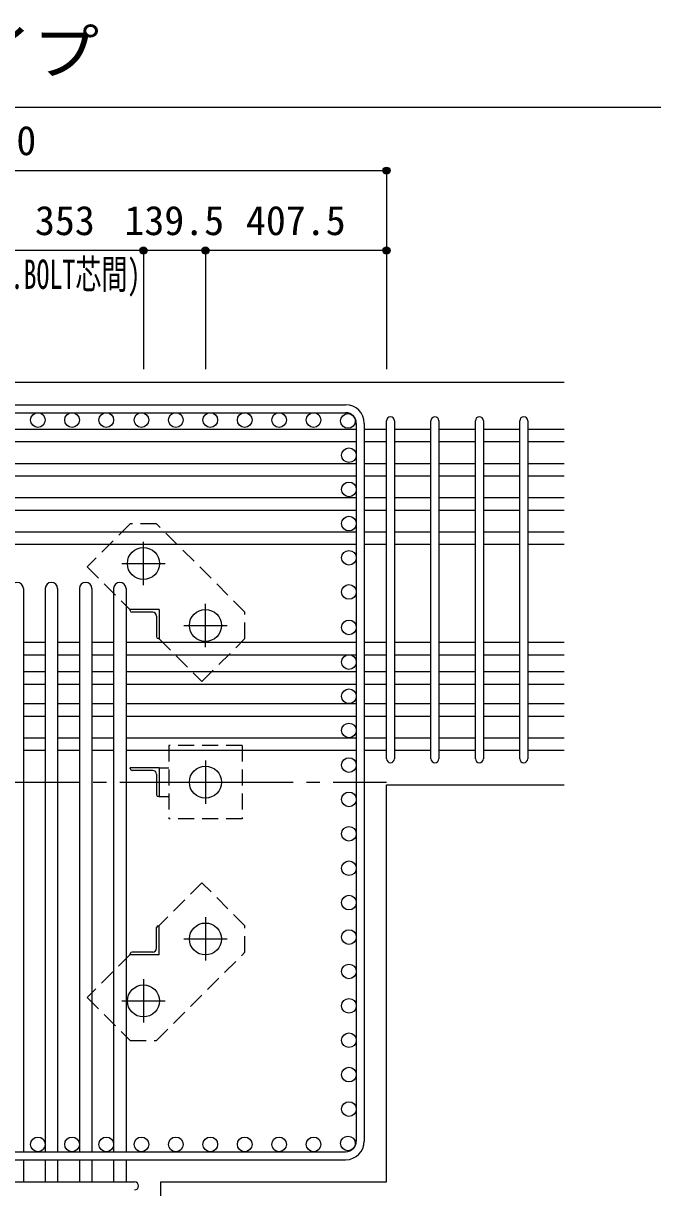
# Model space of a CAD drawing. Units: millimetres at full size, sheet at 1:30. Extents: x -5973 to 5954, y -4195 to 4201.
# Drawn here: x 635 to 2051, y -2655 to -33 of the extents above; entities that cross this region are included whole.
import ezdxf
from ezdxf.enums import TextEntityAlignment as Align

# ---------------------------------------------------------------- set-up
doc = ezdxf.new("R2010")
doc.units = ezdxf.units.MM
doc.header["$LTSCALE"] = 30
doc.header["$PDMODE"] = 32
doc.header["$PDSIZE"] = 15
doc.linetypes.add('CHAIN1', pattern=[8, 5, -1, 1, -1])
doc.linetypes.add('DASHED1', pattern=[1.8, 1.2, -0.6])
for name, color, linetype in [('0-1_躯体線', 2, 'Continuous'), ('0-2_アンカーボルト', 4, 'CHAIN1'), ('0-3_立上り筋', 3, 'Continuous'), ('0-4_フープ筋', 7, 'Continuous'), ('0-5_基礎梁筋', 7, 'Continuous'), ('0-6_スタラップ筋', 7, 'Continuous'), ('0-7_文字', 4, 'Continuous'), ('0-9_プレート', 4, 'DASHED1'), ('0-A_アングル', 4, 'Continuous'), ('0-D_寸法', 4, 'Continuous'), ('6-7_文字', 7, 'Continuous'), ('F-0_枠', 6, 'Continuous')]:
    doc.layers.add(name, color=color, linetype=linetype)
doc.styles.add('ＭＳ ゴシック', font='')
doc.styles.get('ＭＳ ゴシック').set_extended_font_data('MS Gothic')

msp = doc.modelspace()

# ---------------------------------------------------------------- linework, layer by layer
at = {"layer": '0-1_躯体線'}
for p, q in [((1852.44, -842.16), (-347.56, -842.16)), ((1452.44, -1748.16), (1852.44, -1748.16)), ((1452.44, -2642.16), (1452.44, -1748.16))]:
    msp.add_line(p, q, dxfattribs=at)
msp.add_lwpolyline([(944.44, -3042.16), (944.44, -2642.16), (1452.44, -2642.16)], dxfattribs=at)
at = {"layer": '0-2_アンカーボルト'}
for p, q in [((905.44, -1298.36), (905.44, -1200.86)), ((856.64, -1249.66), (954.14, -1249.66)), ((1044.94, -1437.86), (1044.94, -1340.36)), ((996.14, -1389.16), (1093.64, -1389.16)), ((1044.94, -1693.36), (1044.94, -1790.86)), ((996.24, -1742.16), (1093.74, -1742.16)), ((1044.94, -2046.36), (1044.94, -2143.86)), ((996.24, -2095.16), (1093.74, -2095.16)), ((905.44, -2185.86), (905.44, -2283.36)), ((856.74, -2234.66), (954.24, -2234.66))]:
    msp.add_line(p, q, dxfattribs=at)
at = {"layer": '0-2_アンカーボルト', "color": 3, "linetype": 'Continuous'}
for centre in [(905.44, -1249.66), (1044.94, -1389.16), (1044.94, -1742.16), (1044.94, -2095.16), (905.44, -2234.66)]:
    msp.add_circle(centre, 36, dxfattribs=at)
at = {"layer": '0-3_立上り筋'}
for centre in [(667.94, -926.66), (744.94, -926.66), (821.94, -926.66), (901, -926.66), (978.45, -926.66), (1055.91, -926.66), (1133.37, -926.66), (1210.82, -926.66), (1288.28, -926.66), (1365.74, -928.86), (1367.94, -1005.86), (1367.94, -1082.86), (1367.94, -1159.86), (1367.94, -1236.86), (1367.94, -1313.86), (1367.94, -1393.6), (1367.94, -1471.66), (1367.94, -1548.66), (1367.94, -1625.66), (1367.94, -1703.43), (1367.94, -1780.89), (1367.94, -1858.35), (1367.94, -1935.81), (1367.94, -2013.26), (1367.94, -2090.72), (1367.94, -2168.18), (1367.94, -2245.64), (1367.94, -2323.09), (1367.94, -2400.55), (1367.94, -2478.01), (667.94, -2557.66), (744.94, -2557.66), (821.94, -2557.66), (901, -2557.66), (978.45, -2557.66), (1055.91, -2557.66), (1133.37, -2557.66), (1210.82, -2557.66), (1288.28, -2557.66), (1365.74, -2555.47)]:
    msp.add_circle(centre, 16.5, dxfattribs=at)
at = {"layer": '0-4_フープ筋'}
for p, q in [((-255.56, -892.16), (1360.44, -892.16)), ((-255.56, -910.16), (1360.44, -910.16)), ((1384.44, -934.16), (1384.44, -2550.16)), ((1402.44, -934.16), (1402.44, -2550.16)), ((-255.56, -2574.16), (1360.44, -2574.16)), ((-255.56, -2592.16), (1360.44, -2592.16))]:
    msp.add_line(p, q, dxfattribs=at)
for centre, radius, start, end in [((1360.44, -934.16), 42, 0, 90), ((1360.44, -934.16), 24, 0, 90), ((1360.44, -2550.16), 42, 270, 0), ((1360.44, -2550.16), 24, 270, 0)]:
    msp.add_arc(centre, radius, start, end, dxfattribs=at)
at = {"layer": '0-5_基礎梁筋'}
for p, q in [((116.44, -947.36), (1384.44, -947.36)), ((1402.44, -947.36), (1452.44, -947.36)), ((1470.44, -947.36), (1552.44, -947.36)), ((1570.44, -947.36), (1652.44, -947.36)), ((1670.44, -947.36), (1752.44, -947.36)), ((1770.44, -947.36), (1852.44, -947.36)), ((116.44, -975.36), (1384.44, -975.36)), ((1402.44, -975.36), (1452.44, -975.36)), ((1470.44, -975.36), (1552.44, -975.36)), ((1570.44, -975.36), (1652.44, -975.36)), ((1670.44, -975.36), (1752.44, -975.36)), ((1770.44, -975.36), (1852.44, -975.36)), ((116.44, -1024.36), (1384.44, -1024.36)), ((1402.44, -1024.36), (1452.44, -1024.36)), ((1470.44, -1024.36), (1552.44, -1024.36)), ((1570.44, -1024.36), (1652.44, -1024.36)), ((1670.44, -1024.36), (1752.44, -1024.36)), ((1770.44, -1024.36), (1852.44, -1024.36)), ((116.44, -1052.36), (1384.44, -1052.36)), ((1402.44, -1052.36), (1452.44, -1052.36)), ((1470.44, -1052.36), (1552.44, -1052.36)), ((1570.44, -1052.36), (1652.44, -1052.36)), ((1670.44, -1052.36), (1752.44, -1052.36)), ((1770.44, -1052.36), (1852.44, -1052.36)), ((116.44, -1101.36), (1384.44, -1101.36)), ((1402.44, -1101.36), (1452.44, -1101.36)), ((1470.44, -1101.36), (1552.44, -1101.36)), ((1570.44, -1101.36), (1652.44, -1101.36)), ((1670.44, -1101.36), (1752.44, -1101.36)), ((1770.44, -1101.36), (1852.44, -1101.36)), ((116.44, -1129.36), (1384.44, -1129.36)), ((1402.44, -1129.36), (1452.44, -1129.36)), ((1470.44, -1129.36), (1552.44, -1129.36)), ((1570.44, -1129.36), (1652.44, -1129.36)), ((1670.44, -1129.36), (1752.44, -1129.36)), ((1770.44, -1129.36), (1852.44, -1129.36)), ((116.44, -1178.36), (1384.44, -1178.36)), ((1402.44, -1178.36), (1452.44, -1178.36)), ((1470.44, -1178.36), (1552.44, -1178.36)), ((1570.44, -1178.36), (1652.44, -1178.36)), ((1670.44, -1178.36), (1752.44, -1178.36)), ((1770.44, -1178.36), (1852.44, -1178.36)), ((116.44, -1206.36), (1384.44, -1206.36)), ((1402.44, -1206.36), (1452.44, -1206.36)), ((1470.44, -1206.36), (1552.44, -1206.36)), ((1570.44, -1206.36), (1652.44, -1206.36)), ((1670.44, -1206.36), (1752.44, -1206.36)), ((1770.44, -1206.36), (1852.44, -1206.36)), ((635.44, -1306.16), (635.44, -2574.16)), ((684.44, -1306.16), (684.44, -2574.16)), ((712.44, -1306.16), (712.44, -2574.16)), ((761.44, -1306.16), (761.44, -2574.16)), ((789.44, -1306.16), (789.44, -2574.16)), ((838.44, -1306.16), (838.44, -2574.16)), ((866.44, -1306.16), (866.44, -2574.16)), ((635.44, -1427.16), (684.44, -1427.16)), ((712.44, -1427.16), (761.44, -1427.16)), ((789.44, -1427.16), (838.44, -1427.16)), ((866.44, -1427.16), (1384.44, -1427.16)), ((1402.44, -1427.16), (1452.44, -1427.16)), ((1470.44, -1427.16), (1552.44, -1427.16)), ((1570.44, -1427.16), (1652.44, -1427.16)), ((1670.44, -1427.16), (1752.44, -1427.16)), ((1770.44, -1427.16), (1852.44, -1427.16)), ((635.44, -1455.16), (684.44, -1455.16)), ((712.44, -1455.16), (761.44, -1455.16)), ((789.44, -1455.16), (838.44, -1455.16)), ((866.44, -1455.16), (1384.44, -1455.16)), ((1402.44, -1455.16), (1452.44, -1455.16)), ((1470.44, -1455.16), (1552.44, -1455.16)), ((1570.44, -1455.16), (1652.44, -1455.16)), ((1670.44, -1455.16), (1752.44, -1455.16)), ((1770.44, -1455.16), (1852.44, -1455.16)), ((635.44, -1493.16), (684.44, -1493.16)), ((712.44, -1493.16), (761.44, -1493.16)), ((789.44, -1493.16), (838.44, -1493.16)), ((866.44, -1493.16), (1384.44, -1493.16)), ((1402.44, -1493.16), (1452.44, -1493.16)), ((1470.44, -1493.16), (1552.44, -1493.16)), ((1570.44, -1493.16), (1652.44, -1493.16)), ((1670.44, -1493.16), (1752.44, -1493.16)), ((1770.44, -1493.16), (1852.44, -1493.16)), ((635.44, -1521.16), (684.44, -1521.16)), ((712.44, -1521.16), (761.44, -1521.16)), ((789.44, -1521.16), (838.44, -1521.16)), ((866.44, -1521.16), (1384.44, -1521.16)), ((1402.44, -1521.16), (1452.44, -1521.16)), ((1470.44, -1521.16), (1552.44, -1521.16)), ((1570.44, -1521.16), (1652.44, -1521.16)), ((1670.44, -1521.16), (1752.44, -1521.16)), ((1770.44, -1521.16), (1852.44, -1521.16)), ((635.44, -1565.16), (684.44, -1565.16)), ((712.44, -1565.16), (761.44, -1565.16)), ((789.44, -1565.16), (838.44, -1565.16)), ((866.44, -1565.16), (1384.44, -1565.16)), ((1402.44, -1565.16), (1452.44, -1565.16)), ((1470.44, -1565.16), (1552.44, -1565.16)), ((1570.44, -1565.16), (1652.44, -1565.16)), ((1670.44, -1565.16), (1752.44, -1565.16)), ((1770.44, -1565.16), (1852.44, -1565.16)), ((635.44, -1593.16), (684.44, -1593.16)), ((712.44, -1593.16), (761.44, -1593.16)), ((789.44, -1593.16), (838.44, -1593.16)), ((866.44, -1593.16), (1384.44, -1593.16)), ((1402.44, -1593.16), (1452.44, -1593.16)), ((1470.44, -1593.16), (1552.44, -1593.16)), ((1570.44, -1593.16), (1652.44, -1593.16)), ((1670.44, -1593.16), (1752.44, -1593.16)), ((1770.44, -1593.16), (1852.44, -1593.16)), ((635.44, -1642.16), (684.44, -1642.16)), ((712.44, -1642.16), (761.44, -1642.16)), ((789.44, -1642.16), (838.44, -1642.16)), ((866.44, -1642.16), (1384.44, -1642.16)), ((1402.44, -1642.16), (1452.44, -1642.16)), ((1470.44, -1642.16), (1552.44, -1642.16)), ((1570.44, -1642.16), (1652.44, -1642.16)), ((1670.44, -1642.16), (1752.44, -1642.16)), ((1770.44, -1642.16), (1852.44, -1642.16)), ((635.44, -1670.16), (684.44, -1670.16)), ((712.44, -1670.16), (761.44, -1670.16)), ((789.44, -1670.16), (838.44, -1670.16)), ((866.44, -1670.16), (1384.44, -1670.16)), ((1402.44, -1670.16), (1452.44, -1670.16)), ((1470.44, -1670.16), (1552.44, -1670.16)), ((1570.44, -1670.16), (1652.44, -1670.16)), ((1670.44, -1670.16), (1752.44, -1670.16)), ((1770.44, -1670.16), (1852.44, -1670.16)), ((635.44, -2592.16), (635.44, -2642.16)), ((684.44, -2592.16), (684.44, -2642.16)), ((712.44, -2592.16), (712.44, -2642.16)), ((761.44, -2592.16), (761.44, -2642.16)), ((789.44, -2592.16), (789.44, -2642.16)), ((838.44, -2592.16), (838.44, -2642.16)), ((866.44, -2592.16), (866.44, -2642.16))]:
    msp.add_line(p, q, dxfattribs=at)
for centre in [(621.44, -1306.16), (698.44, -1306.16), (775.44, -1306.16), (852.44, -1306.16)]:
    msp.add_arc(centre, 14, 0, 180, dxfattribs=at)
at = {"layer": '0-6_スタラップ筋'}
for p, q in [((1452.44, -1689.16), (1452.44, -928.36)), ((1470.44, -928.36), (1470.44, -1689.16)), ((1552.44, -1689.16), (1552.44, -928.36)), ((1570.44, -928.36), (1570.44, -1689.16)), ((1652.44, -1689.16), (1652.44, -928.36)), ((1670.44, -928.36), (1670.44, -1689.16)), ((1752.44, -1689.16), (1752.44, -928.36)), ((1770.44, -928.36), (1770.44, -1689.16)), ((219.44, -2642.16), (885.44, -2642.16))]:
    msp.add_line(p, q, dxfattribs=at)
for centre, start, end in [((1461.44, -928.36), 0, 180), ((1561.44, -928.36), 0, 180), ((1661.44, -928.36), 0, 180), ((1761.44, -928.36), 0, 180), ((1461.44, -1689.16), 180, 0), ((1561.44, -1689.16), 180, 0), ((1661.44, -1689.16), 180, 0), ((1761.44, -1689.16), 180, 0), ((885.44, -2651.16), 270, 90)]:
    msp.add_arc(centre, 9, start, end, dxfattribs=at)
at = {"layer": '0-9_プレート'}
for p, q in [((935.24, -1160.66), (875.84, -1160.66)), ((1133.93, -1359.36), (935.24, -1160.66)), ((1133.93, -1418.76), (1133.93, -1359.36)), ((940.94, -1419.56), (1037.03, -1515.66)), ((1037.03, -1515.66), (1133.93, -1418.76)), ((962.44, -1659.66), (962.44, -1824.66)), ((1127.44, -1659.66), (962.44, -1659.66)), ((1127.44, -1659.66), (1127.44, -1824.66)), ((940.94, -1709.66), (962.44, -1709.66)), ((940.94, -1774.66), (962.44, -1774.66)), ((1127.44, -1824.66), (962.44, -1824.66)), ((1133.94, -2124.96), (1133.94, -2065.56)), ((875.04, -2130.66), (778.94, -2226.76)), ((935.24, -2323.66), (1133.94, -2124.96)), ((778.94, -2226.76), (875.84, -2323.66)), ((875.84, -2323.66), (935.24, -2323.66))]:
    msp.add_line(p, q, dxfattribs=at)
for points in [[(875.84, -1160.66), (778.94, -1257.56), (875.04, -1353.66)], [(1133.94, -2065.56), (1037.04, -1968.66), (940.94, -2064.76)]]:
    msp.add_lwpolyline(points, dxfattribs=at)
at = {"layer": '0-A_アングル'}
for p, q in [((940.94, -1353.66), (875.94, -1353.66)), ((875.94, -1355.66), (875.94, -1353.66)), ((926.44, -1359.66), (879.94, -1359.66)), ((940.94, -1353.66), (940.94, -1418.66)), ((934.94, -1368.16), (934.94, -1414.66)), ((940.94, -1418.66), (938.94, -1418.66)), ((940.94, -1709.66), (875.94, -1709.66)), ((875.94, -1711.66), (875.94, -1709.66)), ((926.44, -1715.66), (879.94, -1715.66)), ((934.94, -1724.16), (934.94, -1770.66)), ((940.94, -1709.66), (940.94, -1774.66)), ((940.94, -1774.66), (938.94, -1774.66)), ((934.94, -2116.16), (934.94, -2069.66)), ((938.94, -2065.66), (940.94, -2065.66)), ((940.94, -2130.66), (940.94, -2065.66)), ((875.94, -2130.66), (875.94, -2128.66)), ((940.94, -2130.66), (875.94, -2130.66)), ((926.44, -2124.66), (879.94, -2124.66))]:
    msp.add_line(p, q, dxfattribs=at)
for centre, radius, start, end in [((879.94, -1355.66), 4, 180, 270), ((926.44, -1368.16), 8.5, 0, 90), ((938.94, -1414.66), 4, 180, 270), ((879.94, -1711.66), 4, 180, 270), ((926.44, -1724.16), 8.5, 0, 90), ((938.94, -1770.66), 4, 180, 270), ((938.94, -2069.66), 4, 90, 180), ((926.44, -2116.16), 8.5, 270, 0), ((879.94, -2128.66), 4, 90, 180)]:
    msp.add_arc(centre, radius, start, end, dxfattribs=at)
at = {"layer": '0-D_寸法'}
for p, q in [((-347.56, -365.12), (1452.44, -365.12)), ((-347.56, -365.12), (1452.44, -365.12)), ((905.44, -545.12), (552.44, -545.12)), ((1044.94, -545.12), (905.44, -545.12)), ((905.44, -545.12), (905.44, -812.16)), ((1452.44, -545.12), (1044.94, -545.12)), ((1044.94, -545.12), (1044.94, -812.16)), ((1452.44, -545.12), (1452.44, -812.16))]:
    msp.add_line(p, q, dxfattribs=at)
at = {"layer": '0-D_寸法', "linetype": 'CHAIN1'}
msp.add_line((-347.56, -1742.16), (1452.44, -1742.16), dxfattribs=at)
at = {"layer": '0-D_寸法'}
msp.add_lwpolyline([(1452.44, -365.12), (1452.44, -545.12), (1452.44, -812.16)], dxfattribs=at)
for centre, radius in [((1452.44, -365.12), 8), ((1452.44, -365.12), 7.2), ((1452.44, -365.12), 6.4), ((1452.44, -365.12), 5.6), ((1452.44, -365.12), 4.8), ((1452.44, -365.12), 4), ((1452.44, -365.12), 3.2), ((1452.44, -365.12), 2.4), ((1452.44, -365.12), 1.6), ((1452.44, -365.12), 0.8), ((905.44, -545.12), 8), ((905.44, -545.12), 7.2), ((905.44, -545.12), 6.4), ((905.44, -545.12), 5.6), ((905.44, -545.12), 4.8), ((905.44, -545.12), 4), ((905.44, -545.12), 3.2), ((905.44, -545.12), 2.4), ((905.44, -545.12), 1.6), ((905.44, -545.12), 0.8), ((1044.94, -545.12), 8), ((1044.94, -545.12), 7.2), ((1044.94, -545.12), 6.4), ((1044.94, -545.12), 5.6), ((1044.94, -545.12), 4.8), ((1044.94, -545.12), 4), ((1044.94, -545.12), 3.2), ((1044.94, -545.12), 2.4), ((1044.94, -545.12), 1.6), ((1044.94, -545.12), 0.8), ((1452.44, -545.12), 8), ((1452.44, -545.12), 7.2), ((1452.44, -545.12), 6.4), ((1452.44, -545.12), 5.6), ((1452.44, -545.12), 4.8), ((1452.44, -545.12), 4), ((1452.44, -545.12), 3.2), ((1452.44, -545.12), 2.4), ((1452.44, -545.12), 1.6), ((1452.44, -545.12), 0.8)]:
    msp.add_circle(centre, radius, dxfattribs=at)
at = {"layer": '0-D_寸法', "color": 7}
for p in [(1452.44, -365.12), (905.44, -545.12), (1044.94, -545.12), (1452.44, -545.12)]:
    msp.add_point(p, dxfattribs=at)
at = {"layer": 'F-0_枠', "color": 2}
msp.add_line((-5972.88, -222.05), (3723.6, -222.05), dxfattribs=at)

# ---------------------------------------------------------------- texts
at = {"layer": '0-7_文字', "style": 'ＭＳ ゴシック', "width": 0.65}
msp.add_text('(A.BOLT芯間)', height=65.98, dxfattribs=at).set_placement((548.18, -651.26), align=Align.BOTTOM_LEFT)
at = {"layer": '0-D_寸法', "style": 'ＭＳ ゴシック'}
for s, p in [('1,800', (439.94, -350.12)), ('353', (661.44, -530.12)), ('139.5', (862.69, -530.12)), ('407.5', (1136.19, -530.12))]:
    msp.add_text(s, height=65.98, dxfattribs=at).set_placement(p, align=Align.BOTTOM_LEFT)
at = {"layer": '6-7_文字', "color": 2, "style": 'ＭＳ ゴシック', "width": 1.1}
msp.add_text('\u3000\u3000基礎梁主筋\u3000８本タイプ', height=98.97, dxfattribs=at).set_placement((-1124.64, -177.05), align=Align.BOTTOM_LEFT)

doc.saveas('drawing.dxf')
